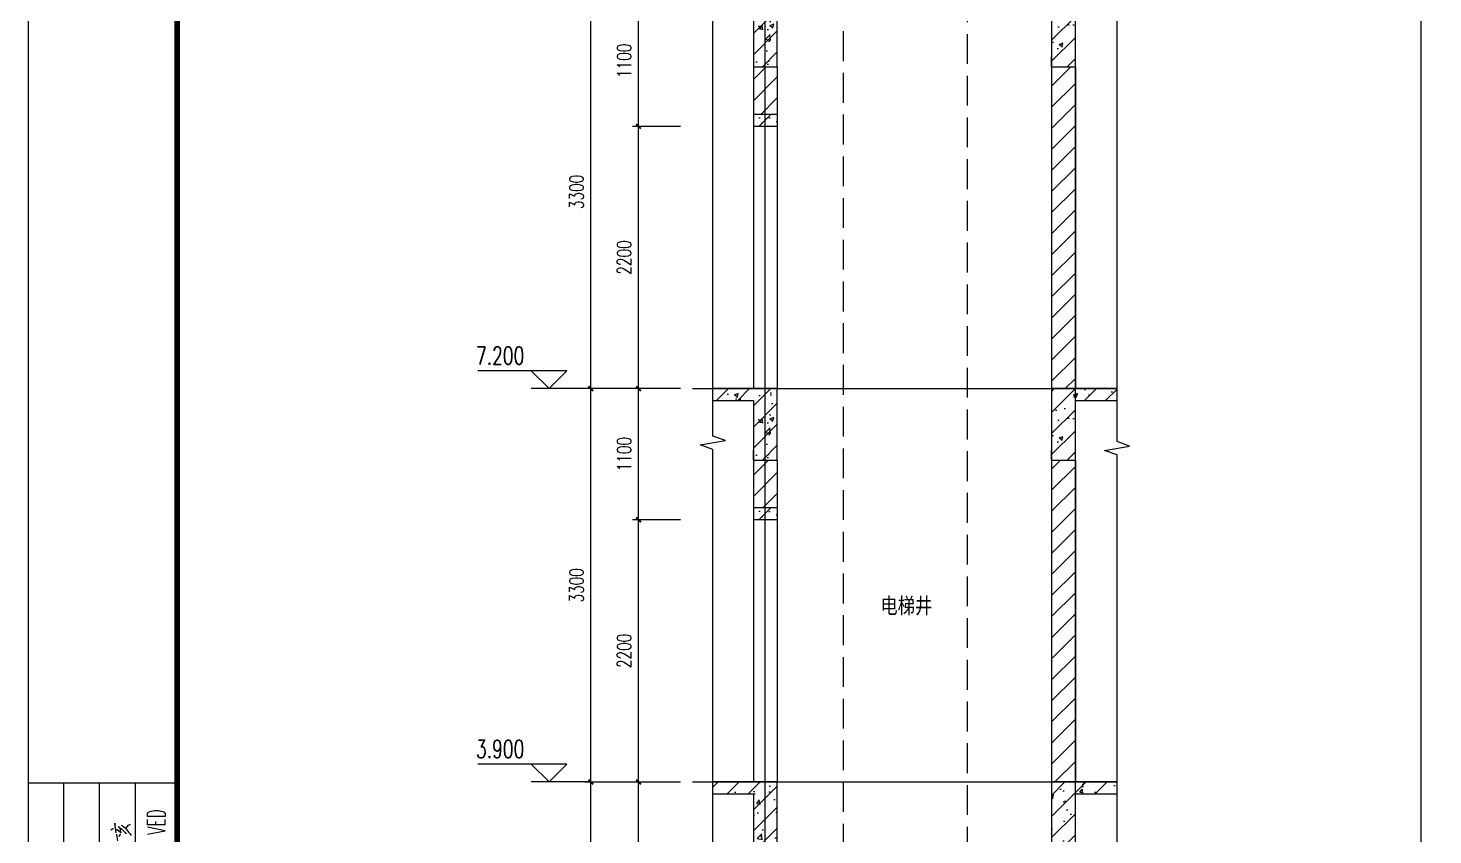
# Model space of a CAD drawing. Extents: x 5904849 to 6011887, y -826029 to -177002.
# Drawn here: x 5904849 to 5916630, y -750045 to -743276 of the extents above; entities that cross this region are included whole.
import ezdxf

# ---------------------------------------------------------------- set-up
doc = ezdxf.new("R2010")
doc.units = 0
doc.header["$LTSCALE"] = 1000
doc.header["$MEASUREMENT"] = 0
doc.linetypes.add('DASH', pattern=[0.35, 0.25, -0.1])
doc.layers.get('0').update_dxf_attribs({"linetype": 'CONTINUOUS'})
doc.layers.get('Defpoints').update_dxf_attribs({"linetype": 'CONTINUOUS'})
for name, color, linetype in [('AXIS', 3, 'CONTINUOUS'), ('DIM_ELEV', 3, 'CONTINUOUS'), ('DIM_SYMB', 3, 'CONTINUOUS'), ('DOTE', 252, 'CONTINUOUS'), ('PUB_TEXT', 7, 'CONTINUOUS'), ('PUB_TITLE', 4, 'CONTINUOUS'), ('WALL', 2, 'CONTINUOUS'), ('电梯', 145, 'CONTINUOUS'), ('立面线', 41, 'CONTINUOUS')]:
    doc.layers.add(name, color=color, linetype=linetype)
doc.styles.add('-宋体', font='', dxfattribs={"width": 0.8})
doc.styles.add('_TCH_DIM', font='SIMPLEX', dxfattribs={"bigfont": 'GBCBIG'})
doc.styles.add('_TCH_DIM_T3', font='SIMPLEX', dxfattribs={"width": 0.705882, "bigfont": 'GBCBIG'})
doc.styles.get('-宋体').set_extended_font_data('SimSun')
doc.dimstyles.new('_TCH_ARCH&&50', dxfattribs={"dimtxt": 119, "dimasz": 40, "dimexe": 50, "dimexo": 100, "dimgap": 60.5, "dimtad": 1, "dimdec": 0, "dimzin": 0, "dimdsep": 46, "dimtxsty": '_TCH_DIM_T3', "dimblk": 'ARCHTICK', "dimcen": 0.09, "dimclrt": 7, "dimazin": 2, "dimtfac": 1, "dimtdec": 0, "dimtix": 1, "dimtmove": 2, "dimatfit": 3, "dimfxl": 0, "dimtolj": 1, "dimtzin": 0, "dimarcsym": 0})

# ---------------------------------------------------------------- blocks, each defined once
blk = doc.blocks.new('_ArchTick')
at = {"color": 0, "linetype": 'ByBlock', "const_width": 0.4}
blk.add_lwpolyline([(-0.5, -0.5), (0.5, 0.5)], dxfattribs=at)
blk = doc.blocks.new('*D189')
at = {"layer": 'AXIS', "color": 0, "lineweight": -2}
for p, q in [((5910320, -749601), (5909918, -749601)), ((5909968, -751301), (5909968, -749601)), ((5910320, -751301), (5909918, -751301))]:
    blk.add_line(p, q, dxfattribs=at)
at = {"layer": 'Defpoints', "color": 0}
for p in [(5909968, -749601), (5910420, -749601), (5910420, -751301)]:
    blk.add_point(p, dxfattribs=at)
at = {"layer": 'AXIS', "color": 0, "lineweight": -2, "xscale": 40, "yscale": 40, "zscale": 40}
for p, rotation in [((5909968, -749601), 90), ((5909968, -751301), 270)]:
    blk.add_blockref('_ArchTick', p, dxfattribs=dict(at, rotation=rotation))
at = {"layer": 'AXIS', "color": 7, "insert": (5909848, -750451), "char_height": 119, "attachment_point": 5, "rotation": 90, "style": '_TCH_DIM_T3'}
blk.add_mtext('\\A1;1700', dxfattribs=at)
blk = doc.blocks.new('*D190')
at = {"layer": 'AXIS', "color": 0, "lineweight": -2}
for p, q in [((5910320, -747401), (5909918, -747401)), ((5909968, -749601), (5909968, -747401)), ((5910320, -749601), (5909918, -749601))]:
    blk.add_line(p, q, dxfattribs=at)
at = {"layer": 'Defpoints', "color": 0}
for p in [(5909968, -747401), (5910420, -747401), (5910420, -749601)]:
    blk.add_point(p, dxfattribs=at)
at = {"layer": 'AXIS', "color": 0, "lineweight": -2, "xscale": 40, "yscale": 40, "zscale": 40}
for p, rotation in [((5909968, -747401), 90), ((5909968, -749601), 270)]:
    blk.add_blockref('_ArchTick', p, dxfattribs=dict(at, rotation=rotation))
at = {"layer": 'AXIS', "color": 7, "insert": (5909848, -748501), "char_height": 119, "attachment_point": 5, "rotation": 90, "style": '_TCH_DIM_T3'}
blk.add_mtext('\\A1;2200', dxfattribs=at)
blk = doc.blocks.new('*D191')
at = {"layer": 'AXIS', "color": 0, "lineweight": -2}
for p, q in [((5910320, -746301), (5909918, -746301)), ((5909968, -747401), (5909968, -746301)), ((5910320, -747401), (5909918, -747401))]:
    blk.add_line(p, q, dxfattribs=at)
at = {"layer": 'Defpoints', "color": 0}
for p in [(5909968, -746301), (5910420, -746301), (5910420, -747401)]:
    blk.add_point(p, dxfattribs=at)
at = {"layer": 'AXIS', "color": 0, "lineweight": -2, "xscale": 40, "yscale": 40, "zscale": 40}
for p, rotation in [((5909968, -746301), 90), ((5909968, -747401), 270)]:
    blk.add_blockref('_ArchTick', p, dxfattribs=dict(at, rotation=rotation))
at = {"layer": 'AXIS', "color": 7, "insert": (5909848, -746851), "char_height": 119, "attachment_point": 5, "rotation": 90, "style": '_TCH_DIM_T3'}
blk.add_mtext('\\A1;1100', dxfattribs=at)
blk = doc.blocks.new('*D192')
at = {"layer": 'AXIS', "color": 0, "lineweight": -2}
for p, q in [((5910320, -744101), (5909918, -744101)), ((5909968, -746301), (5909968, -744101)), ((5910320, -746301), (5909918, -746301))]:
    blk.add_line(p, q, dxfattribs=at)
at = {"layer": 'Defpoints', "color": 0}
for p in [(5909968, -744101), (5910420, -744101), (5910420, -746301)]:
    blk.add_point(p, dxfattribs=at)
at = {"layer": 'AXIS', "color": 0, "lineweight": -2, "xscale": 40, "yscale": 40, "zscale": 40}
for p, rotation in [((5909968, -744101), 90), ((5909968, -746301), 270)]:
    blk.add_blockref('_ArchTick', p, dxfattribs=dict(at, rotation=rotation))
at = {"layer": 'AXIS', "color": 7, "insert": (5909848, -745201), "char_height": 119, "attachment_point": 5, "rotation": 90, "style": '_TCH_DIM_T3'}
blk.add_mtext('\\A1;2200', dxfattribs=at)
blk = doc.blocks.new('*D193')
at = {"layer": 'AXIS', "color": 0, "lineweight": -2}
for p, q in [((5910320, -743001), (5909918, -743001)), ((5909968, -744101), (5909968, -743001)), ((5910320, -744101), (5909918, -744101))]:
    blk.add_line(p, q, dxfattribs=at)
at = {"layer": 'Defpoints', "color": 0}
for p in [(5909968, -743001), (5910420, -743001), (5910420, -744101)]:
    blk.add_point(p, dxfattribs=at)
at = {"layer": 'AXIS', "color": 0, "lineweight": -2, "xscale": 40, "yscale": 40, "zscale": 40}
for p, rotation in [((5909968, -743001), 90), ((5909968, -744101), 270)]:
    blk.add_blockref('_ArchTick', p, dxfattribs=dict(at, rotation=rotation))
at = {"layer": 'AXIS', "color": 7, "insert": (5909848, -743551), "char_height": 119, "attachment_point": 5, "rotation": 90, "style": '_TCH_DIM_T3'}
blk.add_mtext('\\A1;1100', dxfattribs=at)
blk = doc.blocks.new('*D198')
at = {"layer": 'AXIS', "color": 0, "lineweight": -2}
for p, q in [((5910320, -749601), (5909518, -749601)), ((5909568, -753501), (5909568, -749601)), ((5910320, -753501), (5909518, -753501))]:
    blk.add_line(p, q, dxfattribs=at)
at = {"layer": 'Defpoints', "color": 0}
for p in [(5909568, -749601), (5910420, -749601), (5910420, -753501)]:
    blk.add_point(p, dxfattribs=at)
at = {"layer": 'AXIS', "color": 0, "lineweight": -2, "xscale": 40, "yscale": 40, "zscale": 40}
for p, rotation in [((5909568, -749601), 90), ((5909568, -753501), 270)]:
    blk.add_blockref('_ArchTick', p, dxfattribs=dict(at, rotation=rotation))
at = {"layer": 'AXIS', "color": 7, "insert": (5909448, -751551), "char_height": 119, "attachment_point": 5, "rotation": 90, "style": '_TCH_DIM_T3'}
blk.add_mtext('\\A1;3900', dxfattribs=at)
blk = doc.blocks.new('*D199')
at = {"layer": 'AXIS', "color": 0, "lineweight": -2}
for p, q in [((5910320, -746301), (5909518, -746301)), ((5909568, -749601), (5909568, -746301)), ((5910320, -749601), (5909518, -749601))]:
    blk.add_line(p, q, dxfattribs=at)
at = {"layer": 'Defpoints', "color": 0}
for p in [(5909568, -746301), (5910420, -746301), (5910420, -749601)]:
    blk.add_point(p, dxfattribs=at)
at = {"layer": 'AXIS', "color": 0, "lineweight": -2, "xscale": 40, "yscale": 40, "zscale": 40}
for p, rotation in [((5909568, -746301), 90), ((5909568, -749601), 270)]:
    blk.add_blockref('_ArchTick', p, dxfattribs=dict(at, rotation=rotation))
at = {"layer": 'AXIS', "color": 7, "insert": (5909448, -747951), "char_height": 119, "attachment_point": 5, "rotation": 90, "style": '_TCH_DIM_T3'}
blk.add_mtext('\\A1;3300', dxfattribs=at)
blk = doc.blocks.new('*D200')
at = {"layer": 'AXIS', "color": 0, "lineweight": -2}
for p, q in [((5910320, -743001), (5909518, -743001)), ((5909568, -746301), (5909568, -743001)), ((5910320, -746301), (5909518, -746301))]:
    blk.add_line(p, q, dxfattribs=at)
at = {"layer": 'Defpoints', "color": 0}
for p in [(5909568, -743001), (5910420, -743001), (5910420, -746301)]:
    blk.add_point(p, dxfattribs=at)
at = {"layer": 'AXIS', "color": 0, "lineweight": -2, "xscale": 40, "yscale": 40, "zscale": 40}
for p, rotation in [((5909568, -743001), 90), ((5909568, -746301), 270)]:
    blk.add_blockref('_ArchTick', p, dxfattribs=dict(at, rotation=rotation))
at = {"layer": 'AXIS', "color": 7, "insert": (5909448, -744651), "char_height": 119, "attachment_point": 5, "rotation": 90, "style": '_TCH_DIM_T3'}
blk.add_mtext('\\A1;3300', dxfattribs=at)
blk = doc.blocks.new('A$C04D97144')
for p, q in [((6, 0), (6, 180)), ((12, 0), (12, 180)), ((18, 0), (18, 180))]:
    blk.add_line(p, q)
blk.add_lwpolyline([(0, 180), (0, 0), (25, 0), (25, 180)], close=True)
for points in [[(22.97, 174.41), (20.03, 174.41), (20.03, 174.9), (20.17, 175.1), (20.47, 175.24), (20.72, 175.32), (21.18, 175.38), (21.87, 175.38), (22.28, 175.32), (22.58, 175.24), (22.83, 175.1), (22.97, 174.9), (22.97, 174.41), (22.97, 174.41)], [(13.86, 172.15), (14.14, 172.35), (14.27, 172.38), (14.34, 172.35)], [(14.77, 171.68), (14.55, 173.26), (14.52, 173.14), (14.6, 172.92)], [(14.74, 172.24), (14.91, 172.21), (15.58, 171.72), (15.62, 171.68), (15.41, 172.54)], [(15.05, 172.71), (15.19, 172.68), (15.62, 172.35), (15.65, 172.32), (15.93, 172.07), (16.21, 171.79), (16.46, 171.47)], [(15.62, 172.92), (15.82, 172.82), (16.28, 172.49), (16.56, 172.15), (16.86, 171.79), (17.09, 171.47), (17.27, 171.22)], [(16.39, 172.38), (16.86, 172.95), (17.09, 173.06), (16.81, 172.89)], [(22.97, 173), (20.03, 173), (20.03, 173.91)], [(20.03, 171.46), (22.97, 172.02), (20.03, 172.59)], [(21.43, 173), (21.43, 173.56)], [(22.97, 173), (22.97, 173.91)], [(14.8, 171.44), (14.97, 170.34)], [(15.19, 171.05), (15.54, 171.41)]]:
    blk.add_lwpolyline(points)
blk = doc.blocks.new('A$C1BD43FEB')
blk.add_blockref('A$C04D97144', (0, 0))
blk = doc.blocks.new('GXED01100007000C')
blk.add_blockref('A$C1BD43FEB', (-25, 0))

msp = doc.modelspace()

# ---------------------------------------------------------------- hatches: boundary and pattern name
at = {"layer": '立面线'}
h = msp.add_hatch(dxfattribs=at)
h.set_pattern_fill('钢筋混凝土', color=8, scale=50)
h.set_pattern_definition([(45, (-622440.53, 2587975.24), (-88.3883476, 88.3883476), []), (50, (-622440.53, 2587975.24), (358.630091, -31.376067), [37.5, -412.5]), (355, (-622440.53, 2587975.24), (-69.375667, 376.096067), [30, -330]), (100.4514, (-622410.64, 2587972.63), (289.254691, 344.719771), [31.870095, -350.571056]), (46.1842, (-622440.53, 2588075.24), (533.620524, -82.759507), [56.25, -618.75]), (96.6356, (-622396.06, 2588068.35), (467.331353, 487.058935), [47.805144, -525.8565]), (351.1842, (-622440.5, 2588075.24), (467.330973, 487.0593), [45, -495]), (21, (-622390.53, 2588050.24), (298.453526, -201.309445), [37.5, -412.5]), (326, (-622390.53, 2588050.24), (121.657666, 362.575023), [30, -330]), (71.4514, (-622365.66, 2588033.47), (420.111314, 161.265248), [31.870095, -350.571056]), (37.5, (-622440.53, 2587975.24), (6.0799277, 166.446927), [0, -326, 0, -335, 0, -331.25]), (7.5, (-622440.53, 2587975.24), (131.5347687, 197.205856), [0, -191, 0, -318.5, 0, -126.25]), (327.5, (-622552.03, 2587975.24), (266.911218, -11.2774359), [0, -125, 0, -390, 0, -517.5]), (317.5, (-622602.03, 2587975.24), (291.593085, 50.052491), [0, -162.5, 0, -259, 0, -367.5])])
h.paths.add_polyline_path([(5910931.2, -743600.9), (5911131.2, -743600.9), (5911131.2, -743000.9), (5910591.4, -743000.9), (5910591.4, -743100.9), (5910931.2, -743100.9)])
h = msp.add_hatch(dxfattribs=at)
h.set_pattern_fill('钢筋混凝土', color=8, scale=50)
h.set_pattern_definition([(45, (-622890.53, 2587975.24), (-88.3883476, 88.3883476), []), (50, (-622890.53, 2587975.24), (358.630091, -31.376067), [37.5, -412.5]), (355, (-622890.53, 2587975.24), (-69.375667, 376.096067), [30, -330]), (100.4514, (-622860.64, 2587972.63), (289.254691, 344.719771), [31.870095, -350.571056]), (46.1842, (-622890.53, 2588075.24), (533.620524, -82.759507), [56.25, -618.75]), (96.6356, (-622846.06, 2588068.35), (467.331353, 487.058935), [47.805144, -525.8565]), (351.1842, (-622890.5, 2588075.24), (467.330973, 487.0593), [45, -495]), (21, (-622840.53, 2588050.24), (298.453526, -201.309445), [37.5, -412.5]), (326, (-622840.53, 2588050.24), (121.657666, 362.575023), [30, -330]), (71.4514, (-622815.66, 2588033.47), (420.111314, 161.265248), [31.870095, -350.571056]), (37.5, (-622890.53, 2587975.24), (6.0799277, 166.446927), [0, -326, 0, -335, 0, -331.25]), (7.5, (-622890.53, 2587975.24), (131.5347687, 197.205856), [0, -191, 0, -318.5, 0, -126.25]), (327.5, (-623002.03, 2587975.24), (266.911218, -11.2774359), [0, -125, 0, -390, 0, -517.5]), (317.5, (-623052.03, 2587975.24), (291.593085, 50.052491), [0, -162.5, 0, -259, 0, -367.5])])
h.paths.add_polyline_path([(5913631.2, -743600.9), (5913431.2, -743600.9), (5913431.2, -743000.9), (5913980.9, -743000.9), (5913980.9, -743100.9), (5913631.2, -743100.9)])
h = msp.add_hatch(dxfattribs=at)
h.set_pattern_fill('普通砖,_O', color=8, scale=50)
h.set_pattern_definition([(45, (-622440.53, 2584765), (-88.388383, 88.388383), [])])
h.paths.add_polyline_path([(5911131.2, -743616.2), (5910931.2, -743616.2), (5910931.2, -744000.9), (5911131.2, -744000.9)])
h = msp.add_hatch(dxfattribs=at)
h.set_pattern_fill('普通砖,_O', color=8, scale=50)
h.set_pattern_definition([(45, (-622890.53, 2584765), (-88.388383, 88.388383), [])])
h.paths.add_polyline_path([(5913631.2, -743600.9), (5913431.2, -743600.9), (5913431.2, -746300.9), (5913631.2, -746300.9)])
h = msp.add_hatch(dxfattribs=at)
h.set_pattern_fill('钢筋混凝土', color=8, scale=50)
h.set_pattern_definition([(45, (-622440.53, 2584675.24), (-88.3883476, 88.3883476), []), (50, (-622440.53, 2584675.24), (358.630091, -31.376067), [37.5, -412.5]), (355, (-622440.53, 2584675.24), (-69.375667, 376.096067), [30, -330]), (100.4514, (-622410.64, 2584672.63), (289.254691, 344.719771), [31.870095, -350.571056]), (46.1842, (-622440.53, 2584775.24), (533.620524, -82.759507), [56.25, -618.75]), (96.6356, (-622396.06, 2584768.35), (467.331353, 487.058935), [47.805144, -525.8565]), (351.1842, (-622440.5, 2584775.24), (467.330973, 487.0593), [45, -495]), (21, (-622390.53, 2584750.24), (298.453526, -201.309445), [37.5, -412.5]), (326, (-622390.53, 2584750.24), (121.657666, 362.575023), [30, -330]), (71.4514, (-622365.66, 2584733.47), (420.111314, 161.265248), [31.870095, -350.571056]), (37.5, (-622440.53, 2584675.24), (6.0799277, 166.446927), [0, -326, 0, -335, 0, -331.25]), (7.5, (-622440.53, 2584675.24), (131.5347687, 197.205856), [0, -191, 0, -318.5, 0, -126.25]), (327.5, (-622552.03, 2584675.24), (266.911218, -11.2774359), [0, -125, 0, -390, 0, -517.5]), (317.5, (-622602.03, 2584675.24), (291.593085, 50.052491), [0, -162.5, 0, -259, 0, -367.5])])
h.paths.add_polyline_path([(5911131.2, -744100.9), (5910931.2, -744100.9), (5910931.2, -744000.9), (5911131.2, -744000.9)])
h = msp.add_hatch(dxfattribs=at)
h.set_pattern_fill('钢筋混凝土', color=8, scale=50)
h.set_pattern_definition([(45, (-622440.53, 2584675.24), (-88.3883476, 88.3883476), []), (50, (-622440.53, 2584675.24), (358.630091, -31.376067), [37.5, -412.5]), (355, (-622440.53, 2584675.24), (-69.375667, 376.096067), [30, -330]), (100.4514, (-622410.64, 2584672.63), (289.254691, 344.719771), [31.870095, -350.571056]), (46.1842, (-622440.53, 2584775.24), (533.620524, -82.759507), [56.25, -618.75]), (96.6356, (-622396.06, 2584768.35), (467.331353, 487.058935), [47.805144, -525.8565]), (351.1842, (-622440.5, 2584775.24), (467.330973, 487.0593), [45, -495]), (21, (-622390.53, 2584750.24), (298.453526, -201.309445), [37.5, -412.5]), (326, (-622390.53, 2584750.24), (121.657666, 362.575023), [30, -330]), (71.4514, (-622365.66, 2584733.47), (420.111314, 161.265248), [31.870095, -350.571056]), (37.5, (-622440.53, 2584675.24), (6.0799277, 166.446927), [0, -326, 0, -335, 0, -331.25]), (7.5, (-622440.53, 2584675.24), (131.5347687, 197.205856), [0, -191, 0, -318.5, 0, -126.25]), (327.5, (-622552.03, 2584675.24), (266.911218, -11.2774359), [0, -125, 0, -390, 0, -517.5]), (317.5, (-622602.03, 2584675.24), (291.593085, 50.052491), [0, -162.5, 0, -259, 0, -367.5])])
h.paths.add_polyline_path([(5910931.2, -746900.9), (5911131.2, -746900.9), (5911131.2, -746300.9), (5910591.4, -746300.9), (5910591.4, -746400.9), (5910931.2, -746400.9)])
h = msp.add_hatch(dxfattribs=at)
h.set_pattern_fill('钢筋混凝土', color=8, scale=50)
h.set_pattern_definition([(45, (-622890.53, 2584675.24), (-88.3883476, 88.3883476), []), (50, (-622890.53, 2584675.24), (358.630091, -31.376067), [37.5, -412.5]), (355, (-622890.53, 2584675.24), (-69.375667, 376.096067), [30, -330]), (100.4514, (-622860.64, 2584672.63), (289.254691, 344.719771), [31.870095, -350.571056]), (46.1842, (-622890.53, 2584775.24), (533.620524, -82.759507), [56.25, -618.75]), (96.6356, (-622846.06, 2584768.35), (467.331353, 487.058935), [47.805144, -525.8565]), (351.1842, (-622890.5, 2584775.24), (467.330973, 487.0593), [45, -495]), (21, (-622840.53, 2584750.24), (298.453526, -201.309445), [37.5, -412.5]), (326, (-622840.53, 2584750.24), (121.657666, 362.575023), [30, -330]), (71.4514, (-622815.66, 2584733.47), (420.111314, 161.265248), [31.870095, -350.571056]), (37.5, (-622890.53, 2584675.24), (6.0799277, 166.446927), [0, -326, 0, -335, 0, -331.25]), (7.5, (-622890.53, 2584675.24), (131.5347687, 197.205856), [0, -191, 0, -318.5, 0, -126.25]), (327.5, (-623002.03, 2584675.24), (266.911218, -11.2774359), [0, -125, 0, -390, 0, -517.5]), (317.5, (-623052.03, 2584675.24), (291.593085, 50.052491), [0, -162.5, 0, -259, 0, -367.5])])
h.paths.add_polyline_path([(5913631.2, -746900.9), (5913431.2, -746900.9), (5913431.2, -746300.9), (5913980.9, -746300.9), (5913980.9, -746400.9), (5913631.2, -746400.9)])
h = msp.add_hatch(dxfattribs=at)
h.set_pattern_fill('普通砖,_O', color=8, scale=50)
h.set_pattern_definition([(45, (-622440.53, 2585865), (-88.388383, 88.388383), [])])
h.paths.add_polyline_path([(5911131.2, -750200.9), (5910931.2, -750200.9), (5910931.2, -751200.9), (5911131.2, -751200.9)])
h.paths.add_polyline_path([(5910931.2, -747300.9), (5911131.2, -747300.9), (5911131.2, -746900.9), (5910931.2, -746900.9)], flags=16)
h = msp.add_hatch(dxfattribs=at)
h.set_pattern_fill('普通砖,_O', color=8, scale=50)
h.set_pattern_definition([(45, (-622890.53, 2585265), (-88.388383, 88.388383), [])])
h.paths.add_polyline_path([(5913631.2, -746900.9), (5913431.2, -746900.9), (5913431.2, -749600.9), (5913631.2, -749600.9)])
h = msp.add_hatch(dxfattribs=at)
h.set_pattern_fill('钢筋混凝土', color=8, scale=50)
h.set_pattern_definition([(45, (-622440.53, 2581375.24), (-88.3883476, 88.3883476), []), (50, (-622440.53, 2581375.24), (358.630091, -31.376067), [37.5, -412.5]), (355, (-622440.53, 2581375.24), (-69.375667, 376.096067), [30, -330]), (100.4514, (-622410.64, 2581372.63), (289.254691, 344.719771), [31.870095, -350.571056]), (46.1842, (-622440.53, 2581475.24), (533.620524, -82.759507), [56.25, -618.75]), (96.6356, (-622396.06, 2581468.35), (467.331353, 487.058935), [47.805144, -525.8565]), (351.1842, (-622440.5, 2581475.24), (467.330973, 487.0593), [45, -495]), (21, (-622390.53, 2581450.24), (298.453526, -201.309445), [37.5, -412.5]), (326, (-622390.53, 2581450.24), (121.657666, 362.575023), [30, -330]), (71.4514, (-622365.66, 2581433.47), (420.111314, 161.265248), [31.870095, -350.571056]), (37.5, (-622440.53, 2581375.24), (6.0799277, 166.446927), [0, -326, 0, -335, 0, -331.25]), (7.5, (-622440.53, 2581375.24), (131.5347687, 197.205856), [0, -191, 0, -318.5, 0, -126.25]), (327.5, (-622552.03, 2581375.24), (266.911218, -11.2774359), [0, -125, 0, -390, 0, -517.5]), (317.5, (-622602.03, 2581375.24), (291.593085, 50.052491), [0, -162.5, 0, -259, 0, -367.5])])
h.paths.add_polyline_path([(5911131.2, -747400.9), (5910931.2, -747400.9), (5910931.2, -747300.9), (5911131.2, -747300.9)])
h = msp.add_hatch(dxfattribs=at)
h.set_pattern_fill('钢筋混凝土', color=8, scale=50)
h.set_pattern_definition([(45, (-622440.53, 2585175.24), (-88.3883476, 88.3883476), []), (50, (-622440.53, 2585175.24), (358.630091, -31.376067), [37.5, -412.5]), (355, (-622440.53, 2585175.24), (-69.375667, 376.096067), [30, -330]), (100.4514, (-622410.64, 2585172.63), (289.254691, 344.719771), [31.870095, -350.571056]), (46.1842, (-622440.53, 2585275.24), (533.620524, -82.759507), [56.25, -618.75]), (96.6356, (-622396.06, 2585268.35), (467.331353, 487.058935), [47.805144, -525.8565]), (351.1842, (-622440.5, 2585275.24), (467.330973, 487.0593), [45, -495]), (21, (-622390.53, 2585250.24), (298.453526, -201.309445), [37.5, -412.5]), (326, (-622390.53, 2585250.24), (121.657666, 362.575023), [30, -330]), (71.4514, (-622365.66, 2585233.47), (420.111314, 161.265248), [31.870095, -350.571056]), (37.5, (-622440.53, 2585175.24), (6.0799277, 166.446927), [0, -326, 0, -335, 0, -331.25]), (7.5, (-622440.53, 2585175.24), (131.5347687, 197.205856), [0, -191, 0, -318.5, 0, -126.25]), (327.5, (-622552.03, 2585175.24), (266.911218, -11.2774359), [0, -125, 0, -390, 0, -517.5]), (317.5, (-622602.03, 2585175.24), (291.593085, 50.052491), [0, -162.5, 0, -259, 0, -367.5])])
h.paths.add_polyline_path([(5911131.2, -749600.9), (5910591.4, -749600.9), (5910591.4, -749700.9), (5910931.2, -749700.9), (5910931.2, -750200.9), (5911131.2, -750200.9)])
h = msp.add_hatch(dxfattribs=at)
h.set_pattern_fill('钢筋混凝土', color=8, scale=50)
h.set_pattern_definition([(45, (-622890.53, 2585175.24), (-88.3883476, 88.3883476), []), (50, (-622890.53, 2585175.24), (358.630091, -31.376067), [37.5, -412.5]), (355, (-622890.53, 2585175.24), (-69.375667, 376.096067), [30, -330]), (100.4514, (-622860.64, 2585172.63), (289.254691, 344.719771), [31.870095, -350.571056]), (46.1842, (-622890.53, 2585275.24), (533.620524, -82.759507), [56.25, -618.75]), (96.6356, (-622846.06, 2585268.35), (467.331353, 487.058935), [47.805144, -525.8565]), (351.1842, (-622890.5, 2585275.24), (467.330973, 487.0593), [45, -495]), (21, (-622840.53, 2585250.24), (298.453526, -201.309445), [37.5, -412.5]), (326, (-622840.53, 2585250.24), (121.657666, 362.575023), [30, -330]), (71.4514, (-622815.66, 2585233.47), (420.111314, 161.265248), [31.870095, -350.571056]), (37.5, (-622890.53, 2585175.24), (6.0799277, 166.446927), [0, -326, 0, -335, 0, -331.25]), (7.5, (-622890.53, 2585175.24), (131.5347687, 197.205856), [0, -191, 0, -318.5, 0, -126.25]), (327.5, (-623002.03, 2585175.24), (266.911218, -11.2774359), [0, -125, 0, -390, 0, -517.5]), (317.5, (-623052.03, 2585175.24), (291.593085, 50.052491), [0, -162.5, 0, -259, 0, -367.5])])
h.paths.add_polyline_path([(5913631.2, -750200.9), (5913431.2, -750200.9), (5913431.2, -749600.9), (5913980.9, -749600.9), (5913980.9, -749700.9), (5913631.2, -749700.9)])

# ---------------------------------------------------------------- linework, layer by layer
at = {"color": 0}
msp.add_line((5916529.3, -729910.4), (5916529.3, -758610.4), dxfattribs=at)
for p, q in [((5910931.2, -744100.9), (5910931.2, -746300.9)), ((5911131.2, -744100.9), (5911131.2, -746300.9)), ((5910931.2, -747400.9), (5910931.2, -749600.9)), ((5911131.2, -747400.9), (5911131.2, -749600.9))]:
    msp.add_line(p, q)
at = {"layer": 'DIM_ELEV'}
for p, q in [((5909368, -746150.9), (5908620, -746150.9)), ((5909218, -746300.9), (5909068, -746150.9)), ((5909218, -746300.9), (5909368, -746150.9)), ((5909568, -746300.9), (5909068, -746300.9)), ((5909368, -749450.9), (5908620, -749450.9)), ((5909218, -749600.9), (5909068, -749450.9)), ((5909218, -749600.9), (5909368, -749450.9)), ((5909568, -749600.9), (5909068, -749600.9))]:
    msp.add_line(p, q, dxfattribs=at)
at = {"layer": 'DIM_SYMB'}
for points in [[(5910591.4, -755553.6), (5910591.4, -746811.1), (5910486.4, -746772.8), (5910696.4, -746735.8), (5910591.4, -746698.6), (5910591.4, -737956)], [(5913980.9, -755553.6), (5913980.9, -746857.6), (5913875.9, -746819.4), (5914085.9, -746782.3), (5913980.9, -746745.1), (5913980.9, -738049.1)]]:
    msp.add_lwpolyline(points, dxfattribs=at)
at = {"layer": 'DOTE'}
for p, q in [((5911031.2, -755648.1), (5911031.2, -738104.5)), ((5913631.2, -755648.1), (5913631.2, -738700.9)), ((5910419.6, -746300.9), (5913979.9, -746300.9)), ((5910419.6, -749600.9), (5913979.9, -749600.9))]:
    msp.add_line(p, q, dxfattribs=at)
at = {"layer": 'PUB_TITLE', "color": 4}
msp.add_lwpolyline([(5904849.4, -759110.4), (5946899.4, -759110.4), (5946899.4, -729410.4), (5904849.4, -729410.4)], close=True, dxfattribs=at)
at = {"layer": 'PUB_TITLE', "color": 4, "const_width": 50}
msp.add_lwpolyline([(5906099.4, -758610.4), (5946399.4, -758610.4), (5946399.4, -729910.4), (5906099.4, -729910.4)], close=True, dxfattribs=at)
at = {"layer": 'WALL'}
for p, q in [((5913431.2, -743600.9), (5913431.2, -743516.2)), ((5913631.2, -743600.9), (5913631.2, -743516.2)), ((5910931.2, -743600.9), (5910931.2, -743616.2)), ((5910931.2, -743616.2), (5910931.2, -744100.9)), ((5911131.2, -743600.9), (5911131.2, -743616.2)), ((5911131.2, -743616.2), (5911131.2, -744100.9)), ((5913431.2, -743600.9), (5913431.2, -746300.9)), ((5913631.2, -743600.9), (5913631.2, -746300.9)), ((5911131.2, -744000.9), (5910931.2, -744000.9)), ((5911131.2, -744100.9), (5910931.2, -744100.9)), ((5910931.2, -746900.9), (5910931.2, -746816.2)), ((5911131.2, -746900.9), (5911131.2, -746816.2)), ((5913431.2, -746900.9), (5913431.2, -746816.2)), ((5913631.2, -746900.9), (5913631.2, -746816.2)), ((5910931.2, -746900.9), (5910931.2, -747400.9)), ((5911131.2, -746900.9), (5911131.2, -747400.9)), ((5913431.2, -746900.9), (5913431.2, -749600.9)), ((5913631.2, -746900.9), (5913631.2, -749600.9)), ((5911131.2, -747300.9), (5910931.2, -747300.9)), ((5911131.2, -747400.9), (5910931.2, -747400.9))]:
    msp.add_line(p, q, dxfattribs=at)
for points in [[(5910591.4, -743100.9), (5910931.2, -743100.9), (5910931.2, -743600.9), (5911131.2, -743600.9), (5911131.2, -743000.9), (5911131.2, -743000.9), (5910591.4, -743000.9)], [(5913980.9, -746300.9), (5913431.2, -746300.9), (5913431.2, -746900.9), (5913631.2, -746900.9), (5913631.2, -746400.9), (5913980.9, -746400.9)], [(5913980.9, -749600.9), (5913431.2, -749600.9), (5913431.2, -750200.9), (5913631.2, -750200.9), (5913631.2, -749700.9), (5913980.9, -749700.9)]]:
    msp.add_lwpolyline(points, dxfattribs=at)
at = {"layer": 'WALL', "elevation": 0}
for points in [[(5913980.9, -743000.9), (5913431.2, -743000.9), (5913431.2, -743600.9), (5913631.2, -743600.9), (5913631.2, -743100.9), (5913980.9, -743100.9)], [(5910591.4, -746400.9), (5910931.2, -746400.9), (5910931.2, -746900.9), (5911131.2, -746900.9), (5911131.2, -746300.9), (5911131.2, -746300.9), (5910591.4, -746300.9)], [(5910591.4, -749700.9), (5910931.2, -749700.9), (5910931.2, -750200.9), (5911131.2, -750200.9), (5911131.2, -749600.9), (5911131.2, -749600.9), (5910591.4, -749600.9)]]:
    msp.add_lwpolyline(points, dxfattribs=at)
at = {"layer": '电梯', "linetype": 'DASH'}
for p, q in [((5911685.3, -738752.6), (5911685.3, -755200.9, -132)), ((5912723.3, -738776.4, -129.4), (5912723.3, -755200.9, -97.6))]:
    msp.add_line(p, q, dxfattribs=at)

# ---------------------------------------------------------------- block references
at = {"color": 0, "xscale": 50, "yscale": 50, "zscale": 50}
msp.add_blockref('GXED01100007000C', (5906099.4, -758610.4), dxfattribs=at)

# ---------------------------------------------------------------- texts
at = {"layer": 'PUB_TEXT'}
for s, height, style, width, p in [('7.200', 148.75, '_TCH_DIM', 0.705882, (5908605, -746098.4)), ('电梯井', 132.91, '-宋体', 0.8, (5911996.1, -748188.1)), ('3.900', 148.75, '_TCH_DIM', 0.705882, (5908605, -749398.4))]:
    msp.add_text(s, height=height, dxfattribs=dict(at, style=style, width=width)).set_placement(p)

# ---------------------------------------------------------------- dimensions: what is measured, and where the dimension line sits
at = {"layer": 'AXIS'}
for p1, p2, distance, picture, middle in [((5910419.6, -746300.9), (5910419.6, -743000.9), 851.6, '*D200', (5909448, -744650.9)), ((5910419.6, -744100.9), (5910419.6, -743000.9), 451.6, '*D193', (5909848, -743550.9)), ((5910419.6, -746300.9), (5910419.6, -744100.9), 451.6, '*D192', (5909848, -745200.9)), ((5910419.6, -749600.9), (5910419.6, -746300.9), 851.6, '*D199', (5909448, -747950.9)), ((5910419.6, -747400.9), (5910419.6, -746300.9), 451.6, '*D191', (5909848, -746850.9)), ((5910419.6, -749600.9), (5910419.6, -747400.9), 451.6, '*D190', (5909848, -748500.9)), ((5910419.6, -753500.9), (5910419.6, -749600.9), 851.6, '*D198', (5909448, -751550.9)), ((5910419.6, -751300.9), (5910419.6, -749600.9), 451.6, '*D189', (5909848, -750450.9))]:
    dim = msp.add_aligned_dim(p1=p1, p2=p2, distance=distance, dimstyle='_TCH_ARCH&&50', dxfattribs=at)
    dim.commit()
    dim.dimension.update_dxf_attribs({"geometry": picture, "text_midpoint": middle})

doc.saveas('drawing.dxf')
